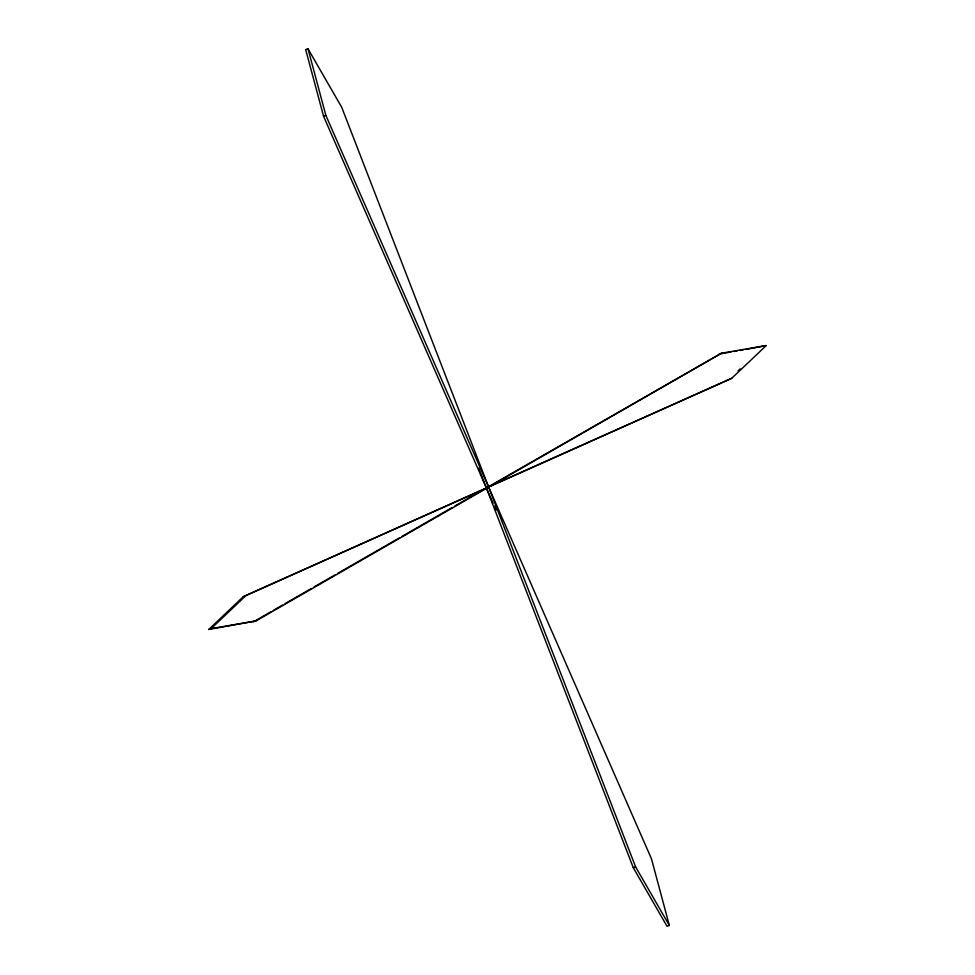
<?xml version="1.0" encoding="UTF-8"?>
<svg xmlns="http://www.w3.org/2000/svg" width="975" height="975" viewBox="0 0 975 975"><rect width="100%" height="100%" fill="white"/><g stroke="black" fill="none" stroke-linecap="round" stroke-linejoin="round"><path stroke-width="1.46" d="M243.262 596.7L731.737 378.3L766.228 345.552L721.415 353.242L255.913 620.953L208.772 629.448L243.262 596.7L488.658 487.098M208.772 629.448L211.1 628.643L245.59 595.908M738.026 370.914L740.183 368.867M253.585 621.758L270.684 611.922M273.317 610.411L282.518 605.109M285.151 603.598L311.452 588.473M314.072 586.962L335.12 574.86M337.74 573.349L399.543 537.81M402.175 536.299L452.144 507.561M454.777 506.049L721.415 353.242M487.719 487.281L731.737 378.3M478.664 468.061L633.275 867.677L667.01 926.25L669.338 925.446L635.602 866.872L341.725 107.323L307.99 48.75L305.663 49.554L323.542 116.22L493.045 503.21M323.542 116.22L325.869 115.416L651.458 858.78L669.338 925.446M766.228 345.552L745.973 349.428M633.275 867.677L635.602 866.872M719.087 354.047L731.031 351.999M734.029 351.487L737.015 350.963M740.001 350.452L742.987 349.94M211.1 628.643L255.913 620.953M494.264 506.001L496.092 510.169M307.99 48.75L325.869 115.416"/></g></svg>
